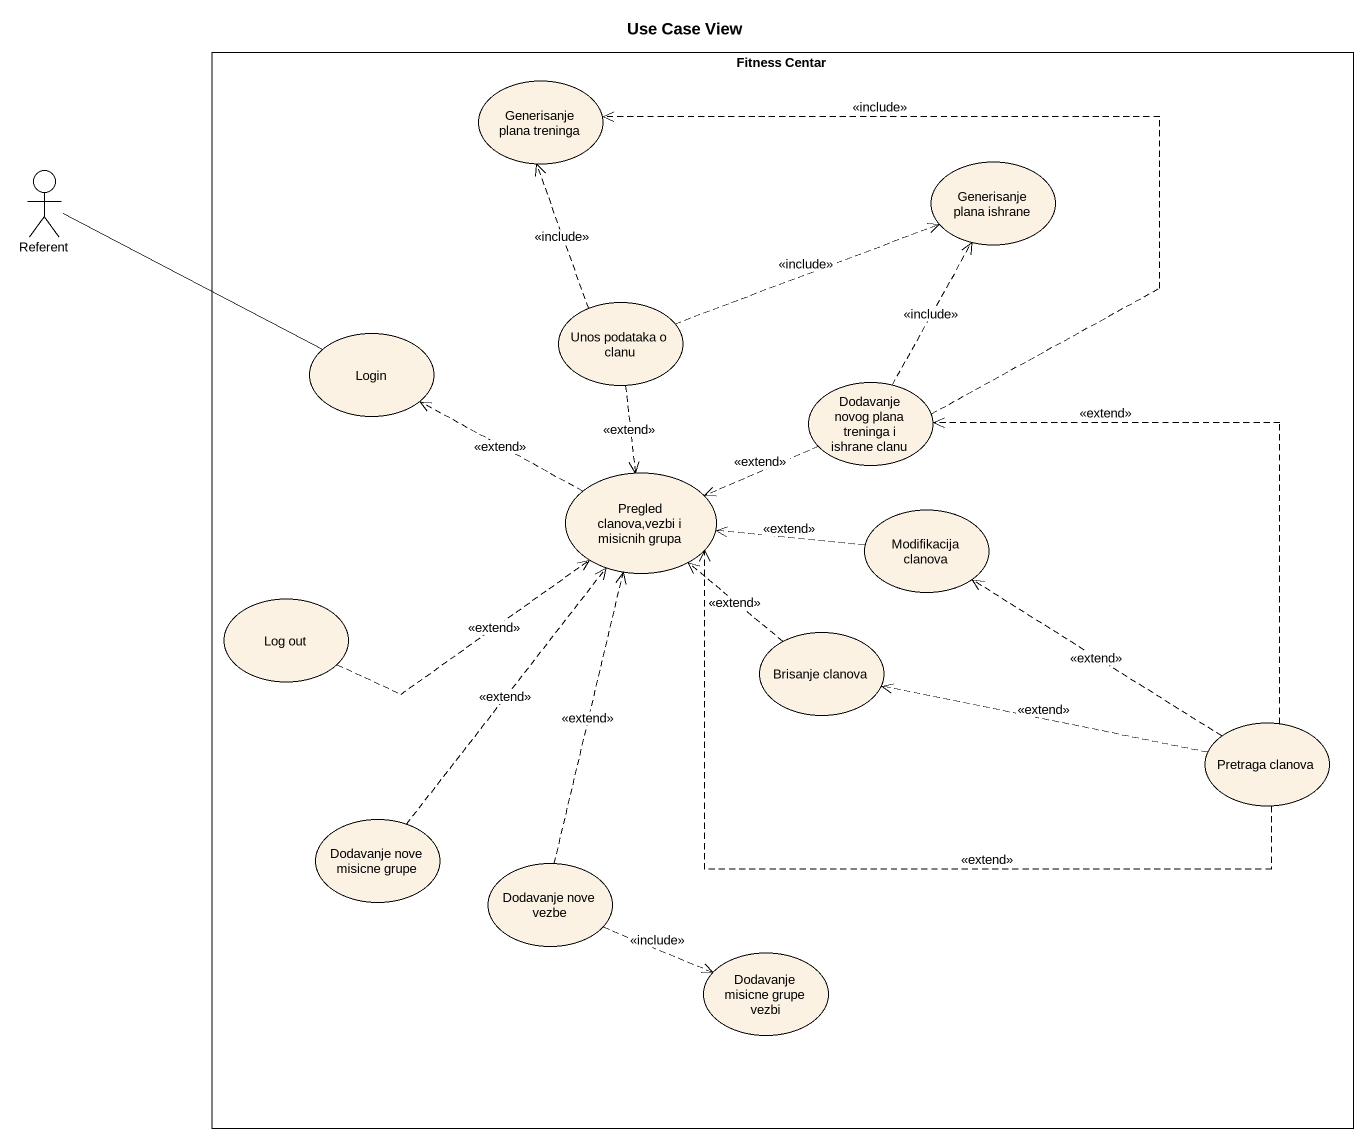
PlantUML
@startuml
title Use Case View
rectangle "Fitness Centar" as Fitness_Centar {
  usecase "Generisanje plana treninga" as Generisanje_plana_treninga
  usecase "Generisanje plana ishrane" as Generisanje_plana_ishrane
  usecase "Unos podataka o clanu" as Unos_podataka_o_clanu
  usecase Login
  usecase "Dodavanje novog plana treninga i ishrane clanu" as Dodavanje_novog_plana
  usecase "Pregled clanova,vezbi i misicnih grupa" as Pregled_clanova_vezbi_i
  usecase "Modifikacija clanova" as Modifikacija_clanova
  usecase "Log out" as Log_out
  usecase "Brisanje clanova" as Brisanje_clanova
  usecase "Pretraga clanova" as Pretraga_clanova
  usecase "Dodavanje nove misicne grupe" as Dodavanje_nove_misicne_grupe
  usecase "Dodavanje nove vezbe" as Dodavanje_nove_vezbe
  usecase "Dodavanje misicne grupe vezbi" as Dodavanje_misicne_grupe
}
actor Referent
Referent -right- Login
Unos_podataka_o_clanu .up.> Generisanje_plana_treninga : <<include>>
Unos_podataka_o_clanu .right.> Generisanje_plana_ishrane : <<include>>
Unos_podataka_o_clanu ..> Pregled_clanova_vezbi_i : <<extend>>
Dodavanje_novog_plana .up.> Generisanje_plana_treninga : <<include>>
Dodavanje_novog_plana .up.> Generisanje_plana_ishrane : <<include>>
Dodavanje_novog_plana .left.> Pregled_clanova_vezbi_i : <<extend>>
Pregled_clanova_vezbi_i .left.> Login : <<extend>>
Modifikacija_clanova .left.> Pregled_clanova_vezbi_i : <<extend>>
Log_out .right.> Pregled_clanova_vezbi_i : <<extend>>
Brisanje_clanova .up.> Pregled_clanova_vezbi_i : <<extend>>
Pretraga_clanova .up.> Dodavanje_novog_plana : <<extend>>
Pretraga_clanova .left.> Pregled_clanova_vezbi_i : <<extend>>
Pretraga_clanova .up.> Modifikacija_clanova : <<extend>>
Pretraga_clanova .left.> Brisanje_clanova : <<extend>>
Dodavanje_nove_misicne_grupe .up.> Pregled_clanova_vezbi_i : <<extend>>
Dodavanje_nove_vezbe .up.> Pregled_clanova_vezbi_i : <<extend>>
Dodavanje_nove_vezbe .right.> Dodavanje_misicne_grupe : <<include>>
@enduml
